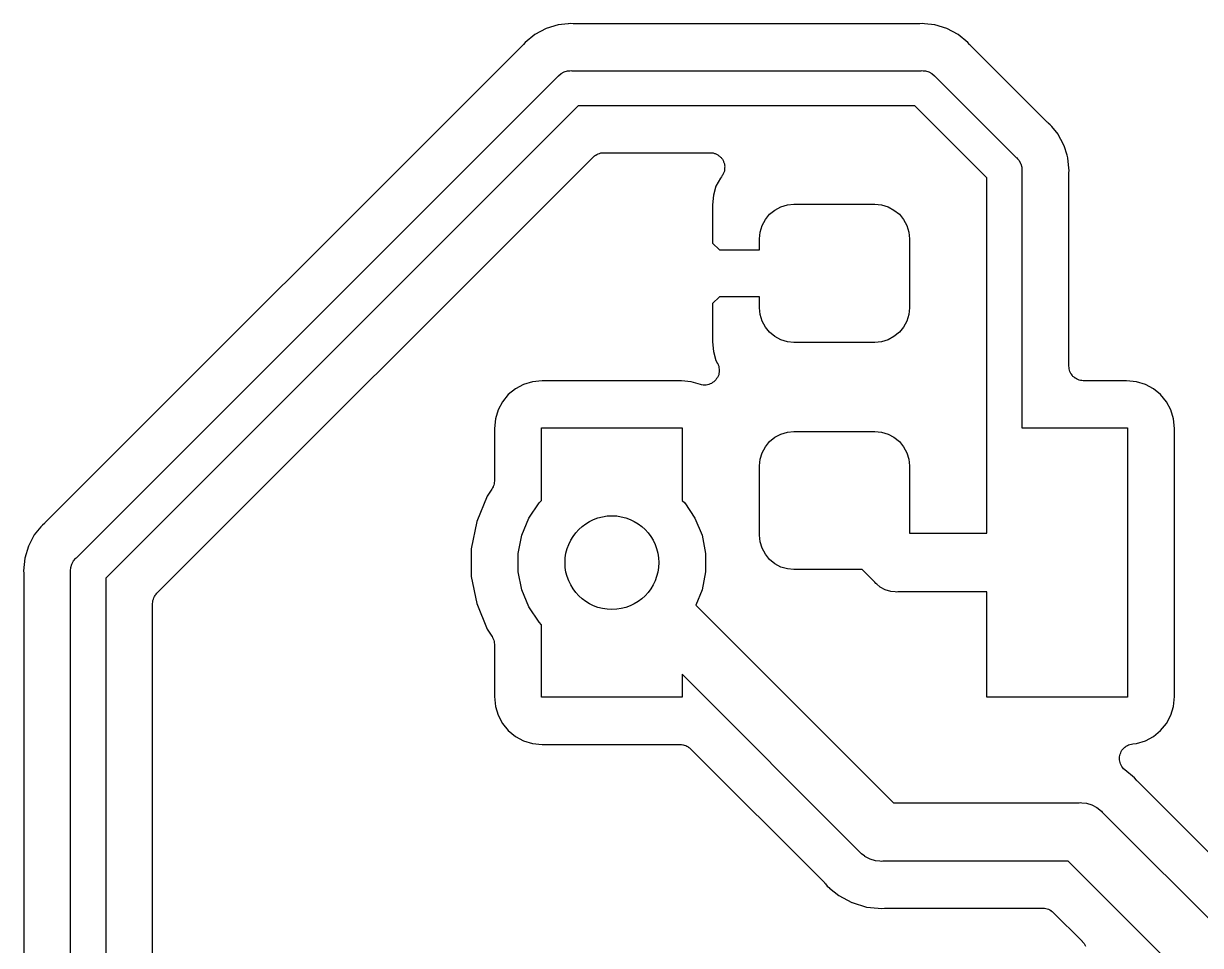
# Model space of a CAD drawing. Extents: x 113.2 to 188.8, y -123.8 to -78.2.
# Drawn here: x 169.14 to 174.16, y -91.48 to -87.55 of the extents above; entities that cross this region are included whole.
import ezdxf

# ---------------------------------------------------------------- set-up
doc = ezdxf.new("R2010")
doc.units = 0
doc.layers.add('BLACK', color=7, linetype='CONTINUOUS')

msp = doc.modelspace()

# ---------------------------------------------------------------- linework, layer by layer
at = {"layer": 'BLACK', "linetype": 'CONTINUOUS'}
for p, q in [((171.464, -87.5497), (171.421, -87.554)), ((171.465, -87.5497), (171.464, -87.5497)), ((171.475, -87.5487), (171.465, -87.5497)), ((171.485, -87.5497), (171.475, -87.5487)), ((171.488, -87.5497), (171.485, -87.5497)), ((171.491, -87.55), (171.488, -87.5497)), ((171.492, -87.55), (171.491, -87.55)), ((172.957, -87.55), (171.492, -87.55)), ((172.96, -87.5497), (172.957, -87.55)), ((172.963, -87.5498), (172.96, -87.5497)), ((172.964, -87.5497), (172.963, -87.5498)), ((172.974, -87.5487), (172.964, -87.5497)), ((172.984, -87.5497), (172.974, -87.5487)), ((173.028, -87.554), (172.984, -87.5497)), ((172.984, -87.5497), (172.984, -87.5497)), ((171.321, -87.5952), (171.28, -87.6296)), ((171.369, -87.5697), (171.321, -87.5952)), ((171.421, -87.554), (171.369, -87.5697)), ((173.08, -87.5697), (173.028, -87.554)), ((173.128, -87.5952), (173.08, -87.5697)), ((173.169, -87.6296), (173.128, -87.5952)), ((171.269, -87.6423), (169.232, -89.6788)), ((171.271, -87.6402), (171.269, -87.6423)), ((171.272, -87.6384), (171.271, -87.6402)), ((171.273, -87.6377), (171.272, -87.6384)), ((171.28, -87.6296), (171.273, -87.6377)), ((173.176, -87.6377), (173.169, -87.6296)), ((173.178, -87.6396), (173.176, -87.6377)), ((173.18, -87.6417), (173.178, -87.6396)), ((173.18, -87.6423), (173.18, -87.6417)), ((173.362, -87.8244), (173.18, -87.6423)), ((171.446, -87.7554), (171.46, -87.7511)), ((171.46, -87.7511), (171.471, -87.75)), ((171.471, -87.75), (171.475, -87.7496)), ((171.471, -87.75), (171.471, -87.75)), ((171.475, -87.7496), (171.479, -87.75)), ((171.479, -87.75), (172.97, -87.75)), ((172.97, -87.75), (172.974, -87.7496)), ((172.974, -87.7496), (172.978, -87.75)), ((172.978, -87.75), (172.978, -87.75)), ((172.978, -87.75), (172.989, -87.7511)), ((172.989, -87.7511), (173.003, -87.7554)), ((169.365, -89.8294), (171.419, -87.7746)), ((171.419, -87.7746), (171.422, -87.7717)), ((171.422, -87.7717), (171.433, -87.7623)), ((171.433, -87.7623), (171.446, -87.7554)), ((173.003, -87.7554), (173.016, -87.7623)), ((173.016, -87.7623), (173.027, -87.7717)), ((173.027, -87.7717), (173.03, -87.7746)), ((173.03, -87.7746), (173.375, -88.1204)), ((173.508, -87.9698), (173.362, -87.8244)), ((171.506, -87.9), (169.49, -89.9161)), ((172.943, -87.9), (171.506, -87.9)), ((173.25, -88.2071), (172.943, -87.9)), ((173.51, -87.9715), (173.508, -87.9698)), ((173.512, -87.9734), (173.51, -87.9715)), ((173.512, -87.974), (173.512, -87.9734)), ((173.52, -87.9806), (173.512, -87.974)), ((173.527, -87.9887), (173.52, -87.9806)), ((173.554, -88.0217), (173.527, -87.9887)), ((173.527, -87.9887), (173.527, -87.9887)), ((173.555, -88.0225), (173.554, -88.0217)), ((173.554, -88.0217), (173.554, -88.0217)), ((173.566, -88.0432), (173.555, -88.0225)), ((173.58, -88.0703), (173.566, -88.0432)), ((173.566, -88.0432), (173.566, -88.0432)), ((171.592, -88.1045), (171.597, -88.1029)), ((171.597, -88.1029), (171.603, -88.1012)), ((171.603, -88.1011), (171.609, -88.1006)), ((171.603, -88.1012), (171.603, -88.1011)), ((171.603, -88.1012), (171.603, -88.1012)), ((171.609, -88.1006), (171.615, -88.1)), ((171.615, -88.1), (172.069, -88.1)), ((172.069, -88.1), (172.07, -88.1)), ((172.07, -88.1), (172.073, -88.1003)), ((172.073, -88.1003), (172.076, -88.1004)), ((172.076, -88.1004), (172.079, -88.101)), ((172.079, -88.101), (172.082, -88.1014)), ((172.082, -88.1014), (172.085, -88.1023)), ((172.085, -88.1023), (172.088, -88.1029)), ((172.088, -88.1029), (172.091, -88.1041)), ((173.593, -88.1108), (173.58, -88.0703)), ((169.708, -89.9805), (171.571, -88.1184)), ((171.571, -88.1178), (171.576, -88.1142)), ((171.571, -88.1182), (171.571, -88.1178)), ((171.571, -88.1183), (171.571, -88.1182)), ((171.571, -88.1184), (171.571, -88.1183)), ((171.571, -88.1183), (171.571, -88.1183)), ((171.576, -88.1142), (171.58, -88.1105)), ((171.58, -88.1103), (171.581, -88.1101)), ((171.58, -88.1105), (171.58, -88.1103)), ((171.581, -88.1101), (171.586, -88.1075)), ((171.586, -88.1075), (171.591, -88.1047)), ((171.591, -88.1046), (171.592, -88.1045)), ((171.591, -88.1047), (171.591, -88.1046)), ((172.091, -88.1041), (172.094, -88.1051)), ((172.094, -88.1051), (172.096, -88.1065)), ((172.096, -88.1065), (172.099, -88.1077)), ((172.099, -88.1077), (172.102, -88.1095)), ((172.102, -88.1095), (172.104, -88.111)), ((172.104, -88.111), (172.107, -88.1129)), ((172.107, -88.1129), (172.109, -88.1145)), ((172.109, -88.1145), (172.111, -88.1168)), ((172.111, -88.1168), (172.114, -88.1189)), ((172.114, -88.1189), (172.116, -88.1212)), ((172.116, -88.1212), (172.118, -88.1233)), ((172.118, -88.1233), (172.12, -88.1259)), ((172.12, -88.1259), (172.122, -88.1284)), ((172.122, -88.1284), (172.123, -88.1311)), ((172.123, -88.1311), (172.125, -88.1335)), ((172.125, -88.1335), (172.126, -88.1365)), ((172.126, -88.1365), (172.127, -88.1393)), ((172.127, -88.1393), (172.128, -88.1421)), ((172.128, -88.1421), (172.129, -88.1449)), ((172.129, -88.1449), (172.13, -88.148)), ((172.13, -88.148), (172.131, -88.1511)), ((172.131, -88.1511), (172.131, -88.154)), ((173.375, -88.1204), (173.378, -88.1227)), ((173.378, -88.1227), (173.381, -88.1256)), ((173.381, -88.1256), (173.388, -88.1341)), ((173.388, -88.1341), (173.394, -88.1457)), ((173.394, -88.1457), (173.395, -88.1472)), ((173.395, -88.1472), (173.399, -88.1613)), ((173.596, -88.1221), (173.593, -88.1108)), ((173.593, -88.1108), (173.593, -88.1108)), ((173.6, -88.1655), (173.596, -88.1221)), ((172.118, -88.2027), (172.113, -88.2083)), ((172.119, -88.2003), (172.118, -88.2027)), ((172.121, -88.198), (172.119, -88.2003)), ((172.123, -88.1952), (172.121, -88.198)), ((172.124, -88.1925), (172.123, -88.1952)), ((172.125, -88.1898), (172.124, -88.1925)), ((172.127, -88.1872), (172.125, -88.1898)), ((172.128, -88.1842), (172.127, -88.1872)), ((172.129, -88.1812), (172.128, -88.1842)), ((172.13, -88.1783), (172.129, -88.1812)), ((172.131, -88.1755), (172.13, -88.1783)), ((172.131, -88.154), (172.132, -88.1569)), ((172.132, -88.1569), (172.131, -88.1601)), ((172.131, -88.1601), (172.132, -88.1633)), ((172.132, -88.1633), (172.131, -88.1662)), ((172.131, -88.1662), (172.131, -88.1692)), ((172.131, -88.1692), (172.131, -88.1723)), ((172.131, -88.1723), (172.131, -88.1755)), ((173.399, -88.1613), (173.4, -88.1714)), ((173.4, -88.1714), (173.4, -88.176)), ((173.4, -88.176), (173.4, -88.1797)), ((173.4, -88.1797), (173.4, -89.275)), ((173.6, -88.1656), (173.6, -88.1655)), ((173.601, -88.176), (173.6, -88.1656)), ((173.6, -88.1864), (173.601, -88.176)), ((173.6, -88.1891), (173.6, -88.1864)), ((173.6, -88.1917), (173.6, -88.1891)), ((173.6, -88.1926), (173.6, -88.1917)), ((173.6, -89.0109), (173.6, -88.1926)), ((172.094, -88.2431), (172.083, -88.2808)), ((172.113, -88.2083), (172.094, -88.2431)), ((173.25, -89.275), (173.25, -88.2071)), ((172.083, -88.2808), (172.079, -88.3229)), ((172.079, -88.3229), (172.08, -88.4859)), ((172.323, -88.3632), (172.346, -88.3449)), ((172.346, -88.3449), (172.371, -88.3312)), ((172.371, -88.3312), (172.399, -88.3228)), ((172.399, -88.3228), (172.427, -88.32)), ((172.427, -88.32), (172.772, -88.32)), ((172.772, -88.32), (172.801, -88.3228)), ((172.801, -88.3228), (172.829, -88.3312)), ((172.829, -88.3312), (172.854, -88.3449)), ((172.854, -88.3449), (172.877, -88.3632)), ((172.291, -88.4111), (172.305, -88.3856)), ((172.305, -88.3856), (172.323, -88.3632)), ((172.877, -88.3632), (172.895, -88.3856)), ((172.895, -88.3856), (172.909, -88.4111)), ((172.28, -88.4675), (172.283, -88.4387)), ((172.283, -88.4387), (172.291, -88.4111)), ((172.909, -88.4111), (172.917, -88.4387)), ((172.917, -88.4387), (172.92, -88.4675)), ((172.08, -88.4859), (172.109, -88.515)), ((172.28, -88.515), (172.28, -88.4675)), ((172.92, -88.4675), (172.92, -88.7625)), ((172.109, -88.515), (172.28, -88.515)), ((172.08, -88.7441), (172.079, -88.9071)), ((172.109, -88.715), (172.08, -88.7441)), ((172.28, -88.715), (172.109, -88.715)), ((172.28, -88.7625), (172.28, -88.715)), ((172.283, -88.7913), (172.28, -88.7625)), ((172.291, -88.8189), (172.283, -88.7913)), ((172.917, -88.7913), (172.909, -88.8189)), ((172.92, -88.7625), (172.917, -88.7913)), ((172.305, -88.8444), (172.291, -88.8189)), ((172.323, -88.8668), (172.305, -88.8444)), ((172.895, -88.8444), (172.877, -88.8668)), ((172.909, -88.8189), (172.895, -88.8444)), ((172.346, -88.8851), (172.323, -88.8668)), ((172.371, -88.8988), (172.346, -88.8851)), ((172.399, -88.9072), (172.371, -88.8988)), ((172.829, -88.8988), (172.801, -88.9072)), ((172.854, -88.8851), (172.829, -88.8988)), ((172.877, -88.8668), (172.854, -88.8851)), ((172.079, -88.9071), (172.083, -88.9492)), ((172.083, -88.9492), (172.094, -88.9869)), ((172.427, -88.91), (172.399, -88.9072)), ((172.772, -88.91), (172.427, -88.91)), ((172.801, -88.9072), (172.772, -88.91)), ((172.094, -88.9869), (172.101, -88.9997)), ((172.101, -88.9997), (172.101, -89.0003)), ((172.101, -89.0003), (172.101, -89.0003)), ((172.101, -89.0003), (172.102, -89.0003)), ((172.102, -89.0003), (172.102, -89.0005)), ((172.102, -89.0005), (172.104, -89.0061)), ((172.104, -89.0061), (172.106, -89.0117)), ((172.103, -89.054), (172.101, -89.0593)), ((172.106, -89.0482), (172.103, -89.054)), ((172.106, -89.0117), (172.106, -89.0118)), ((172.106, -89.0118), (172.106, -89.0119)), ((172.106, -89.0119), (172.107, -89.0179)), ((172.107, -89.0422), (172.106, -89.048)), ((172.106, -89.048), (172.106, -89.0481)), ((172.106, -89.0481), (172.106, -89.0482)), ((172.107, -89.0179), (172.108, -89.0238)), ((172.108, -89.0362), (172.107, -89.0422)), ((172.108, -89.0238), (172.108, -89.0239)), ((172.108, -89.0239), (172.108, -89.024)), ((172.108, -89.024), (172.108, -89.0299)), ((172.108, -89.0299), (172.108, -89.036)), ((172.108, -89.036), (172.108, -89.0361)), ((172.108, -89.0361), (172.108, -89.0362)), ((173.601, -89.0168), (173.6, -89.0109)), ((173.601, -89.0227), (173.601, -89.0168)), ((173.601, -89.0229), (173.601, -89.0227)), ((173.601, -89.0231), (173.601, -89.0229)), ((173.603, -89.0287), (173.601, -89.0231)), ((173.605, -89.0344), (173.603, -89.0287)), ((173.605, -89.0346), (173.605, -89.0344)), ((173.605, -89.0348), (173.605, -89.0346)), ((173.607, -89.04), (173.605, -89.0348)), ((173.61, -89.0453), (173.607, -89.04)), ((173.61, -89.0455), (173.61, -89.0453)), ((173.611, -89.0457), (173.61, -89.0455)), ((173.614, -89.0502), (173.611, -89.0457)), ((173.618, -89.0549), (173.614, -89.0502)), ((173.618, -89.055), (173.618, -89.0549)), ((173.618, -89.0552), (173.618, -89.055)), ((173.623, -89.0589), (173.618, -89.0552)), ((171.238, -89.1079), (171.208, -89.1329)), ((171.273, -89.0893), (171.238, -89.1079)), ((171.311, -89.0779), (171.273, -89.0893)), ((171.353, -89.0737), (171.311, -89.0779)), ((171.947, -89.0737), (171.353, -89.0737)), ((171.989, -89.0779), (171.947, -89.0737)), ((172.028, -89.0895), (171.989, -89.0779)), ((172.033, -89.0907), (172.028, -89.0895)), ((172.039, -89.0919), (172.033, -89.0907)), ((172.04, -89.0919), (172.039, -89.0919)), ((172.039, -89.0919), (172.039, -89.0919)), ((172.046, -89.0919), (172.04, -89.0919)), ((172.052, -89.092), (172.046, -89.0919)), ((172.058, -89.0907), (172.052, -89.0919)), ((172.052, -89.0919), (172.052, -89.0919)), ((172.052, -89.0919), (172.052, -89.092)), ((172.064, -89.0896), (172.058, -89.0907)), ((172.07, -89.0872), (172.064, -89.0896)), ((172.064, -89.0896), (172.064, -89.0896)), ((172.064, -89.0896), (172.064, -89.0896)), ((172.075, -89.085), (172.07, -89.0872)), ((172.08, -89.0816), (172.075, -89.0849)), ((172.075, -89.0849), (172.075, -89.0849)), ((172.075, -89.0849), (172.075, -89.085)), ((172.085, -89.0783), (172.08, -89.0816)), ((172.09, -89.074), (172.085, -89.0781)), ((172.085, -89.0781), (172.085, -89.0782)), ((172.085, -89.0782), (172.085, -89.0783)), ((172.094, -89.0697), (172.09, -89.074)), ((172.097, -89.0646), (172.094, -89.0695)), ((172.094, -89.0695), (172.094, -89.0696)), ((172.094, -89.0696), (172.094, -89.0697)), ((172.101, -89.0595), (172.097, -89.0646)), ((172.101, -89.0593), (172.101, -89.0594)), ((172.101, -89.0594), (172.101, -89.0595)), ((173.627, -89.0627), (173.623, -89.0589)), ((173.628, -89.0628), (173.627, -89.0627)), ((173.628, -89.063), (173.628, -89.0628)), ((173.633, -89.0658), (173.628, -89.063)), ((173.638, -89.0686), (173.633, -89.0658)), ((173.638, -89.0687), (173.638, -89.0686)), ((173.638, -89.0688), (173.638, -89.0687)), ((173.644, -89.0705), (173.638, -89.0688)), ((173.65, -89.0724), (173.644, -89.0705)), ((173.656, -89.0731), (173.65, -89.0724)), ((173.65, -89.0724), (173.65, -89.0724)), ((173.65, -89.0724), (173.65, -89.0724)), ((173.662, -89.0737), (173.656, -89.0731)), ((173.663, -89.0737), (173.662, -89.0737)), ((173.662, -89.0737), (173.662, -89.0737)), ((173.662, -89.0737), (173.662, -89.0737)), ((173.662, -89.0737), (173.662, -89.0737)), ((173.847, -89.0737), (173.663, -89.0737)), ((173.889, -89.0779), (173.847, -89.0737)), ((173.927, -89.0893), (173.889, -89.0779)), ((173.962, -89.1079), (173.927, -89.0893)), ((173.992, -89.1329), (173.962, -89.1079)), ((171.208, -89.1329), (171.183, -89.1633)), ((174.017, -89.1633), (173.992, -89.1329)), ((171.164, -89.1981), (171.153, -89.2358)), ((171.183, -89.1633), (171.164, -89.1981)), ((174.036, -89.1981), (174.017, -89.1633)), ((174.047, -89.2358), (174.036, -89.1981)), ((171.153, -89.2358), (171.149, -89.2781)), ((174.051, -89.2781), (174.047, -89.2358)), ((171.149, -89.2781), (171.149, -89.5012)), ((171.35, -89.5843), (171.35, -89.275)), ((171.35, -89.275), (171.95, -89.275)), ((171.95, -89.275), (171.95, -89.5843)), ((172.346, -89.3149), (172.371, -89.3012)), ((172.371, -89.3012), (172.399, -89.2928)), ((172.399, -89.2928), (172.427, -89.29)), ((172.427, -89.29), (172.772, -89.29)), ((172.772, -89.29), (172.801, -89.2928)), ((172.801, -89.2928), (172.829, -89.3012)), ((172.829, -89.3012), (172.854, -89.3149)), ((173.25, -89.6213), (173.25, -89.275)), ((173.4, -89.275), (173.85, -89.275)), ((173.85, -89.275), (173.85, -90.425)), ((174.051, -90.4219), (174.051, -89.2781)), ((172.291, -89.3811), (172.305, -89.3556)), ((172.305, -89.3556), (172.323, -89.3332)), ((172.323, -89.3332), (172.346, -89.3149)), ((172.854, -89.3149), (172.877, -89.3332)), ((172.877, -89.3332), (172.895, -89.3556)), ((172.895, -89.3556), (172.909, -89.3811)), ((172.28, -89.4375), (172.283, -89.4087)), ((172.283, -89.4087), (172.291, -89.3811)), ((172.909, -89.3811), (172.917, -89.4087)), ((172.917, -89.4087), (172.92, -89.4375)), ((172.28, -89.7325), (172.28, -89.4375)), ((172.92, -89.4375), (172.92, -89.725)), ((171.148, -89.5078), (171.147, -89.5135)), ((171.149, -89.502), (171.148, -89.5078)), ((171.149, -89.5012), (171.149, -89.5013)), ((171.149, -89.5013), (171.149, -89.5013)), ((171.149, -89.5013), (171.149, -89.5013)), ((171.149, -89.5013), (171.149, -89.502)), ((171.138, -89.5361), (171.118, -89.5658)), ((171.141, -89.531), (171.138, -89.5361)), ((171.144, -89.5259), (171.141, -89.531)), ((171.146, -89.5197), (171.144, -89.5253)), ((171.144, -89.5253), (171.144, -89.5256)), ((171.144, -89.5256), (171.144, -89.5259)), ((171.147, -89.5142), (171.146, -89.5197)), ((171.147, -89.5135), (171.147, -89.5139)), ((171.147, -89.5139), (171.147, -89.5142)), ((171.118, -89.5658), (171.073, -89.675)), ((171.296, -89.6605), (171.339, -89.595)), ((171.339, -89.595), (171.35, -89.5843)), ((171.95, -89.5843), (171.961, -89.595)), ((171.961, -89.595), (172.004, -89.6605)), ((171.265, -89.7333), (171.296, -89.6605)), ((172.004, -89.6605), (172.035, -89.7333)), ((173.25, -89.625), (173.25, -89.6213)), ((173.25, -89.6287), (173.25, -89.625)), ((173.25, -89.725), (173.25, -89.6287)), ((169.213, -89.6978), (169.185, -89.7315)), ((169.22, -89.6896), (169.213, -89.6977)), ((169.213, -89.6977), (169.213, -89.6978)), ((169.228, -89.683), (169.22, -89.6896)), ((169.23, -89.6811), (169.228, -89.683)), ((169.232, -89.6794), (169.23, -89.6811)), ((169.232, -89.6788), (169.232, -89.6794)), ((171.073, -89.675), (171.05, -89.7909)), ((169.185, -89.7315), (169.16, -89.7793)), ((171.25, -89.8106), (171.265, -89.7333)), ((172.035, -89.7333), (172.05, -89.8106)), ((172.283, -89.7613), (172.28, -89.7325)), ((172.92, -89.725), (173.25, -89.725)), ((169.16, -89.7793), (169.144, -89.8311)), ((171.05, -89.7909), (171.05, -89.9091)), ((171.25, -89.8894), (171.25, -89.8106)), ((172.05, -89.8106), (172.05, -89.8894)), ((172.291, -89.7889), (172.283, -89.7613)), ((172.305, -89.8144), (172.291, -89.7889)), ((169.144, -89.8311), (169.139, -89.885)), ((169.341, -89.8703), (169.345, -89.8562)), ((169.345, -89.8562), (169.352, -89.8431)), ((169.352, -89.8431), (169.362, -89.8317)), ((169.362, -89.8317), (169.365, -89.8294)), ((172.323, -89.8368), (172.305, -89.8144)), ((172.346, -89.8551), (172.323, -89.8368)), ((172.371, -89.8688), (172.346, -89.8551)), ((169.139, -89.885), (169.14, -89.8954)), ((169.14, -89.8954), (169.14, -89.8963)), ((169.14, -89.8963), (169.14, -89.899)), ((169.14, -89.899), (169.14, -89.9016)), ((169.14, -89.9016), (169.14, -93.1648)), ((169.34, -89.885), (169.341, -89.8703)), ((169.34, -89.8887), (169.34, -89.885)), ((169.34, -93.38), (169.34, -89.8887)), ((171.05, -89.9091), (171.073, -90.025)), ((171.265, -89.9667), (171.25, -89.8894)), ((172.05, -89.8894), (172.035, -89.9667)), ((172.399, -89.8772), (172.371, -89.8688)), ((172.427, -89.88), (172.399, -89.8772)), ((172.718, -89.88), (172.427, -89.88)), ((172.772, -89.9341), (172.718, -89.88)), ((169.49, -89.9161), (169.49, -93.38)), ((172.776, -89.9388), (172.772, -89.9341)), ((172.781, -89.9427), (172.776, -89.9388)), ((172.794, -89.9531), (172.781, -89.9427)), ((172.781, -89.9427), (172.781, -89.9427)), ((172.795, -89.9544), (172.794, -89.9531)), ((172.817, -89.966), (172.795, -89.9544)), ((169.691, -90.0119), (169.693, -90.0063)), ((169.691, -90.0122), (169.691, -90.0119)), ((169.693, -90.0063), (169.695, -90.0008)), ((169.695, -90.0002), (169.698, -89.9951)), ((169.695, -90.0005), (169.695, -90.0002)), ((169.695, -90.0008), (169.695, -90.0005)), ((169.698, -89.9951), (169.701, -89.99)), ((169.701, -89.9894), (169.705, -89.985)), ((169.701, -89.9897), (169.701, -89.9894)), ((169.701, -89.99), (169.701, -89.9897)), ((169.705, -89.985), (169.708, -89.9805)), ((171.296, -90.0395), (171.265, -89.9667)), ((172.035, -89.9667), (172.008, -90.0311)), ((172.84, -89.9732), (172.817, -89.966)), ((172.859, -89.975), (172.84, -89.9732)), ((172.865, -89.9756), (172.859, -89.975)), ((172.859, -89.975), (172.859, -89.975)), ((172.871, -89.975), (172.865, -89.9756)), ((173.25, -89.975), (172.871, -89.975)), ((173.25, -90.425), (173.25, -89.975)), ((169.69, -90.0241), (169.691, -90.0183)), ((169.69, -90.0247), (169.69, -90.0241)), ((169.69, -90.0249), (169.69, -90.0247)), ((169.69, -90.0247), (169.69, -90.0247)), ((169.69, -90.0247), (169.69, -90.0247)), ((169.69, -93.1648), (169.69, -90.0249)), ((169.691, -90.0125), (169.691, -90.0122)), ((169.691, -90.0183), (169.691, -90.0125)), ((171.073, -90.025), (171.118, -90.1342)), ((171.339, -90.105), (171.296, -90.0395)), ((172.008, -90.0311), (172.852, -90.875)), ((171.35, -90.1157), (171.339, -90.105)), ((171.118, -90.1342), (171.138, -90.1639)), ((171.35, -90.425), (171.35, -90.1157)), ((171.138, -90.1639), (171.138, -90.164)), ((171.138, -90.164), (171.138, -90.164)), ((171.138, -90.164), (171.138, -90.1641)), ((171.138, -90.1641), (171.139, -90.1646)), ((171.139, -90.1646), (171.141, -90.1698)), ((171.141, -90.1698), (171.144, -90.1749)), ((171.144, -90.1749), (171.144, -90.1752)), ((171.144, -90.1752), (171.144, -90.1755)), ((171.144, -90.1755), (171.146, -90.1811)), ((171.146, -90.1811), (171.148, -90.1866)), ((171.148, -90.1866), (171.148, -90.187)), ((171.148, -90.187), (171.148, -90.1873)), ((171.148, -90.1873), (171.148, -90.1931)), ((171.148, -90.1931), (171.149, -90.1988)), ((171.149, -90.1988), (171.149, -90.4219)), ((172.707, -91.0841), (171.95, -90.3268)), ((171.95, -90.3268), (171.95, -90.425)), ((171.149, -90.4219), (171.153, -90.4642)), ((171.153, -90.4642), (171.164, -90.5019)), ((171.95, -90.425), (171.35, -90.425)), ((173.85, -90.425), (173.25, -90.425)), ((174.036, -90.5019), (174.047, -90.4642)), ((174.047, -90.4642), (174.051, -90.4219)), ((171.164, -90.5019), (171.183, -90.5366)), ((174.017, -90.5366), (174.036, -90.5019)), ((171.183, -90.5366), (171.208, -90.5671)), ((173.992, -90.5671), (174.017, -90.5366)), ((171.208, -90.5671), (171.238, -90.5921)), ((171.238, -90.5921), (171.273, -90.6107)), ((171.273, -90.6107), (171.311, -90.6221)), ((173.889, -90.6221), (173.927, -90.6107)), ((173.927, -90.6107), (173.962, -90.5921)), ((173.962, -90.5921), (173.992, -90.5671)), ((171.311, -90.6221), (171.353, -90.6263)), ((171.353, -90.6263), (171.941, -90.6263)), ((171.941, -90.6263), (171.941, -90.6263)), ((171.941, -90.6263), (171.941, -90.6263)), ((171.941, -90.6263), (171.941, -90.6263)), ((171.941, -90.6263), (171.941, -90.6263)), ((171.941, -90.6263), (171.947, -90.6269)), ((171.947, -90.6269), (171.953, -90.6275)), ((171.953, -90.6275), (171.953, -90.6276)), ((171.953, -90.6276), (171.954, -90.6276)), ((171.954, -90.6276), (171.959, -90.6294)), ((171.959, -90.6294), (171.965, -90.6311)), ((171.965, -90.6311), (171.965, -90.6313)), ((171.965, -90.6313), (171.965, -90.6314)), ((171.965, -90.6314), (171.97, -90.6341)), ((171.97, -90.6341), (171.976, -90.6369)), ((171.976, -90.6369), (171.976, -90.6371)), ((171.976, -90.6371), (171.976, -90.6373)), ((171.976, -90.6373), (171.981, -90.641)), ((171.981, -90.641), (171.985, -90.6447)), ((171.985, -90.6447), (172.557, -91.2163)), ((173.819, -90.6675), (173.822, -90.6616)), ((173.822, -90.6616), (173.824, -90.6564)), ((173.824, -90.6562), (173.827, -90.651)), ((173.824, -90.6563), (173.824, -90.6562)), ((173.824, -90.6564), (173.824, -90.6563)), ((173.827, -90.651), (173.831, -90.6462)), ((173.831, -90.646), (173.835, -90.6418)), ((173.831, -90.6461), (173.831, -90.646)), ((173.831, -90.6462), (173.831, -90.6461)), ((173.835, -90.6418), (173.839, -90.6376)), ((173.839, -90.6375), (173.84, -90.6374)), ((173.839, -90.6376), (173.839, -90.6375)), ((173.84, -90.6374), (173.845, -90.6341)), ((173.845, -90.6341), (173.85, -90.6308)), ((173.85, -90.6307), (173.855, -90.6284)), ((173.85, -90.6308), (173.85, -90.6307)), ((173.85, -90.6307), (173.85, -90.6307)), ((173.855, -90.6284), (173.861, -90.6261)), ((173.861, -90.626), (173.867, -90.6249)), ((173.861, -90.6261), (173.861, -90.626)), ((173.861, -90.6261), (173.861, -90.6261)), ((173.867, -90.6249), (173.873, -90.6237)), ((173.873, -90.6237), (173.889, -90.6221)), ((173.873, -90.6237), (173.873, -90.6237)), ((173.873, -90.6237), (173.873, -90.6237)), ((173.873, -90.6237), (173.873, -90.6237)), ((173.816, -90.6918), (173.817, -90.6854)), ((173.816, -90.6919), (173.816, -90.6918)), ((173.816, -90.692), (173.816, -90.6919)), ((173.818, -90.6979), (173.816, -90.692)), ((173.817, -90.6795), (173.818, -90.6735)), ((173.817, -90.6796), (173.817, -90.6795)), ((173.817, -90.6797), (173.817, -90.6796)), ((173.817, -90.6854), (173.817, -90.6797)), ((173.818, -90.6735), (173.819, -90.6677)), ((173.819, -90.7038), (173.818, -90.6979)), ((173.819, -90.6676), (173.819, -90.6675)), ((173.819, -90.6677), (173.819, -90.6676)), ((173.819, -90.7039), (173.819, -90.7038)), ((173.819, -90.704), (173.819, -90.7039)), ((173.821, -90.7098), (173.819, -90.704)), ((173.823, -90.7152), (173.821, -90.7098)), ((173.823, -90.7153), (173.823, -90.7152)), ((173.823, -90.7154), (173.823, -90.7153)), ((173.827, -90.7203), (173.823, -90.7154)), ((173.83, -90.7255), (173.827, -90.7203)), ((173.83, -90.7256), (173.83, -90.7255)), ((173.83, -90.7257), (173.83, -90.7256)), ((173.834, -90.7298), (173.83, -90.7257)), ((173.839, -90.7343), (173.834, -90.7298)), ((173.839, -90.7344), (173.839, -90.7343)), ((173.839, -90.7348), (173.839, -90.7344)), ((173.839, -90.7344), (173.839, -90.7344)), ((173.839, -90.7344), (173.839, -90.7344)), ((173.881, -90.7691), (173.839, -90.7348)), ((173.889, -90.7791), (173.881, -90.7691)), ((173.891, -90.781), (173.889, -90.7791)), ((173.893, -90.783), (173.891, -90.781)), ((173.893, -90.7837), (173.893, -90.783)), ((175.689, -92.5791), (173.893, -90.7837)), ((172.852, -90.875), (173.644, -90.875)), ((173.644, -90.875), (173.65, -90.8744)), ((173.65, -90.8744), (173.656, -90.875)), ((173.656, -90.875), (173.656, -90.875)), ((173.656, -90.875), (173.675, -90.8768)), ((173.675, -90.8768), (173.698, -90.884)), ((173.698, -90.884), (173.72, -90.8956)), ((173.72, -90.8956), (173.739, -90.9112)), ((173.739, -90.9112), (173.743, -90.916)), ((173.743, -90.916), (175.754, -92.9273)), ((172.711, -91.0888), (172.707, -91.0841)), ((172.716, -91.0927), (172.711, -91.0888)), ((172.729, -91.1033), (172.716, -91.0927)), ((172.716, -91.0927), (172.716, -91.0927)), ((172.73, -91.1044), (172.729, -91.1033)), ((172.752, -91.116), (172.73, -91.1044)), ((172.775, -91.1232), (172.752, -91.116)), ((172.794, -91.125), (172.775, -91.1232)), ((172.8, -91.1256), (172.794, -91.125)), ((172.794, -91.125), (172.794, -91.125)), ((172.806, -91.125), (172.8, -91.1256)), ((173.598, -91.125), (172.806, -91.125)), ((175.545, -93.0718), (173.598, -91.125)), ((172.557, -91.2163), (172.557, -91.217)), ((172.557, -91.217), (172.559, -91.219)), ((172.559, -91.219), (172.561, -91.2209)), ((172.561, -91.2209), (172.569, -91.2309)), ((172.569, -91.2309), (172.579, -91.2391)), ((172.579, -91.2391), (172.579, -91.2392)), ((172.579, -91.2392), (172.619, -91.2715)), ((172.619, -91.2715), (172.674, -91.3011)), ((172.674, -91.3011), (172.675, -91.3017)), ((172.675, -91.3017), (172.736, -91.3203)), ((172.736, -91.3203), (172.787, -91.3253)), ((172.787, -91.3253), (172.787, -91.3253)), ((172.787, -91.3253), (172.8, -91.3266)), ((172.8, -91.3266), (172.813, -91.3253)), ((172.813, -91.3253), (172.814, -91.3252)), ((172.814, -91.3252), (172.816, -91.3253)), ((172.816, -91.3253), (172.819, -91.325)), ((172.819, -91.325), (173.489, -91.325)), ((173.489, -91.325), (173.49, -91.325)), ((173.49, -91.325), (173.49, -91.325)), ((173.49, -91.325), (173.49, -91.325)), ((173.49, -91.325), (173.49, -91.325)), ((173.49, -91.325), (173.496, -91.3257)), ((173.496, -91.3257), (173.502, -91.3262)), ((173.502, -91.3262), (173.502, -91.3263)), ((173.502, -91.3263), (173.502, -91.3264)), ((173.502, -91.3264), (173.508, -91.3281)), ((173.508, -91.3281), (173.514, -91.3298)), ((173.514, -91.3298), (173.514, -91.33)), ((173.514, -91.33), (173.514, -91.3301)), ((173.514, -91.3301), (173.519, -91.3329)), ((173.519, -91.3329), (173.524, -91.3356)), ((173.524, -91.3356), (173.525, -91.3358)), ((173.525, -91.3358), (173.525, -91.336)), ((173.525, -91.336), (173.529, -91.3397)), ((173.529, -91.3397), (173.534, -91.3434)), ((173.534, -91.3434), (173.657, -91.4664)), ((173.657, -91.4664), (173.657, -91.4669)), ((173.657, -91.4669), (173.657, -91.4669)), ((173.657, -91.4669), (173.657, -91.4669)), ((173.657, -91.4669), (173.657, -91.4671)), ((173.657, -91.4671), (173.661, -91.4717)), ((173.661, -91.4717), (173.665, -91.4765)), ((173.665, -91.4765), (173.665, -91.4766)), ((173.665, -91.4766), (173.665, -91.4766)), ((173.665, -91.4766), (173.668, -91.4817)), ((173.668, -91.4817), (173.671, -91.4873))]:
    msp.add_line(p, q, dxfattribs=at)
at = {"layer": 'BLACK'}
msp.add_circle((171.65, -89.85), 0.2, dxfattribs=at)

doc.saveas('drawing.dxf')
